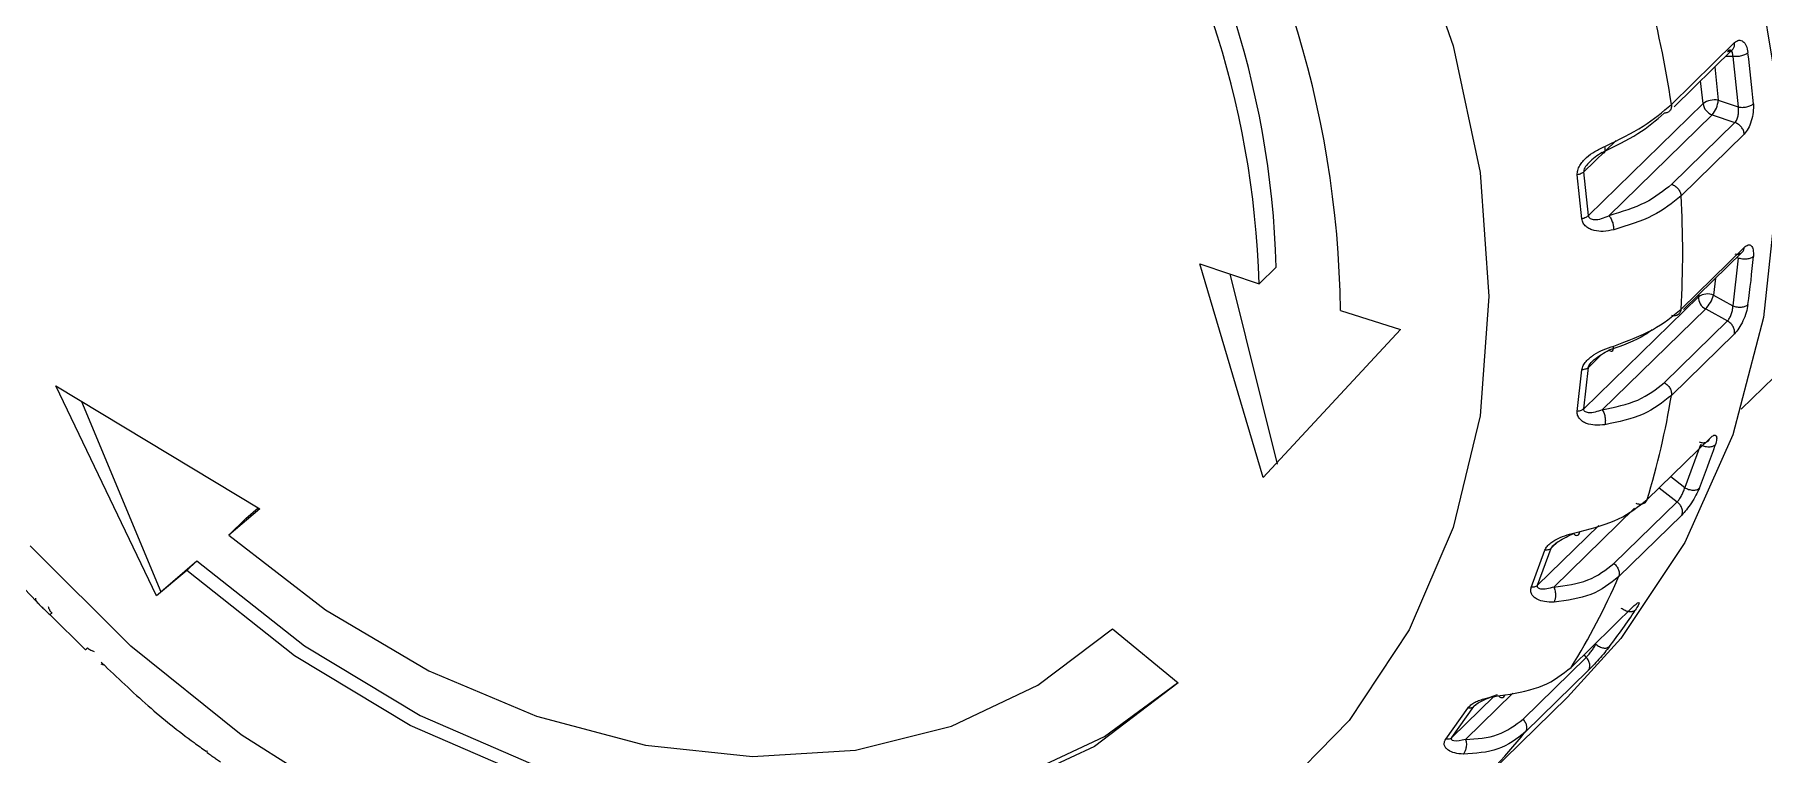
# Model space of a CAD drawing. Header units: millimetres. Extents: x 0 to 279, y 0 to 216.
# Drawn here: x 188.246 to 190.799, y 88.9 to 89.962 of the extents above; entities that cross this region are included whole.
import ezdxf

# ---------------------------------------------------------------- set-up
doc = ezdxf.new("R2010")
doc.units = ezdxf.units.MM

msp = doc.modelspace()

# ---------------------------------------------------------------- linework, layer by layer
at = {"color": 7, "linetype": 'Continuous', "lineweight": 25}
for p, q in [((190.663, 89.859), (190.7563, 89.9501)), ((190.6669, 89.8555), (190.7534, 89.94)), ((190.7537, 89.9298), (190.7616, 89.8551)), ((190.5404, 89.6947), (190.7098, 89.86)), ((190.7322, 89.8651), (190.7616, 89.8551)), ((190.5708, 89.6945), (190.7234, 89.8435)), ((190.7569, 89.8322), (190.6635, 89.7411)), ((190.7234, 89.8435), (190.7569, 89.8322)), ((190.7705, 89.815), (190.6772, 89.7239)), ((190.5404, 89.6947), (190.5336, 89.7592)), ((190.5308, 89.6899), (190.524, 89.7549)), ((190.6772, 89.5568), (190.7705, 89.6479)), ((190.6809, 89.5563), (190.7675, 89.6408)), ((190.7616, 89.6321), (190.7537, 89.5617)), ((190.0604, 89.308), (189.9669, 89.6236)), ((189.9669, 89.6236), (190.0541, 89.5941)), ((190.0108, 89.6088), (190.0807, 89.3278)), ((190.0541, 89.5941), (190.0795, 89.6189)), ((190.7254, 89.5772), (190.7537, 89.5617)), ((190.1745, 89.5549), (190.2632, 89.5269)), ((190.5336, 89.4098), (190.703, 89.5751)), ((190.5609, 89.408), (190.7136, 89.557)), ((190.7136, 89.557), (190.7458, 89.5393)), ((190.2632, 89.5269), (190.0604, 89.308)), ((190.7458, 89.5393), (190.6525, 89.4482)), ((190.7563, 89.5205), (190.663, 89.4294)), ((190.524, 89.4059), (190.5308, 89.4671)), ((190.5336, 89.4098), (190.5404, 89.4707)), ((190.7661, 89.409), (190.8309, 89.4722)), ((188.2774, 89.4434), (188.5787, 89.2621)), ((188.4262, 89.1334), (188.2774, 89.4434)), ((188.3154, 89.4205), (188.4325, 89.1396)), ((190.6271, 89.2757), (190.7205, 89.3668)), ((190.7058, 89.3565), (190.6826, 89.2935)), ((190.6715, 89.2723), (190.5782, 89.1812)), ((188.5787, 89.2621), (188.5327, 89.2231)), ((188.5327, 89.2231), (188.5581, 89.2479)), ((188.5581, 89.2479), (188.5762, 89.2636)), ((190.6784, 89.2528), (190.5851, 89.1617)), ((190.456, 89.1461), (190.4762, 89.201)), ((190.4655, 89.1493), (190.4856, 89.2037)), ((188.4707, 89.1709), (188.4262, 89.1334)), ((188.4325, 89.1396), (188.4856, 89.1853)), ((188.4856, 89.1853), (188.4707, 89.1709)), ((188.4325, 89.1396), (188.4262, 89.1334)), ((190.5149, 89.028), (190.6082, 89.1191)), ((188.2685, 89.1058), (188.3215, 89.054)), ((189.8376, 89.0851), (189.9346, 89.0051)), ((190.5373, 89.0428), (190.4439, 88.9517)), ((188.344, 89.0331), (188.3477, 89.032)), ((188.3445, 89.0355), (188.3455, 89.0346)), ((190.5402, 89.0234), (190.4469, 88.9323)), ((190.3297, 88.922), (190.3625, 88.968)), ((190.3389, 88.9244), (190.3714, 88.9702)), ((190.3698, 88.8475), (190.5098, 88.9842))]:
    msp.add_line(p, q, dxfattribs=at)
at = {"color": 8, "linetype": 'Continuous', "lineweight": 25}
for p, q in [((190.727, 89.9142), (190.7322, 89.8651)), ((190.7537, 89.9298), (190.7429, 89.9297)), ((190.7098, 89.86), (190.7062, 89.8939)), ((190.5812, 89.8056), (190.5336, 89.7592)), ((190.7616, 89.6321), (190.7591, 89.6326)), ((190.7282, 89.6025), (190.7254, 89.5772)), ((190.703, 89.5751), (190.7033, 89.5781)), ((190.5585, 89.4883), (190.5404, 89.4707)), ((190.662, 89.3097), (190.6826, 89.2935)), ((190.645, 89.2931), (190.6715, 89.2723)), ((190.4893, 89.1466), (190.6087, 89.2632)), ((190.4655, 89.1493), (190.556, 89.2376)), ((190.4958, 89.2137), (190.4856, 89.2037)), ((190.5339, 89.0465), (190.5373, 89.0428)), ((190.5507, 89.0629), (190.5514, 89.0622)), ((190.3589, 88.9217), (190.429, 88.9901)), ((190.3389, 88.9244), (190.4009, 88.9849)), ((190.3743, 88.9729), (190.3714, 88.9702))]:
    msp.add_line(p, q, dxfattribs=at)
at = {"color": 7, "linetype": 'Continuous', "lineweight": 25, "flags": 128}
for points in [[(189.3457, 91.6055), (189.5422, 91.5394), (189.7351, 91.4489), (189.9212, 91.3358), (190.0969, 91.2019), (190.2592, 91.0498), (190.4053, 90.8821), (190.5324, 90.7018), (190.6384, 90.5122), (190.7212, 90.3165), (190.7796, 90.1184), (190.8123, 89.9213), (190.8189, 89.7288), (190.7992, 89.5443), (190.7536, 89.371), (190.6828, 89.2122), (190.5882, 89.0705), (190.5098, 88.9842)], [(188.2394, 91.1144), (188.3881, 91.1818), (188.5511, 91.2238), (188.7252, 91.2394), (188.9066, 91.2283), (189.0919, 91.1908), (189.2772, 91.1276), (189.4586, 91.0401), (189.6327, 90.9298), (189.7957, 90.7993), (189.9444, 90.651), (190.0757, 90.488), (190.187, 90.3137), (190.276, 90.1315), (190.3409, 89.9452), (190.3804, 89.7586), (190.3936, 89.5754), (190.3804, 89.3995), (190.3409, 89.2343), (190.276, 89.0833), (190.187, 88.9495), (190.0757, 88.8356)], [(188.5327, 89.2231), (188.6755, 89.1127), (188.8283, 89.0228), (188.9872, 88.9558), (189.148, 88.9133), (189.3064, 88.8966), (189.4584, 88.9059), (189.6001, 88.9412), (189.7276, 89.0015), (189.8376, 89.0851)], [(188.7252, 88.8183), (188.5511, 88.9285), (188.3881, 89.0591), (188.2394, 89.2074)], [(189.9346, 89.0051), (189.811, 88.9114), (189.6676, 88.8442), (189.5082, 88.8053), (189.3373, 88.7958), (189.1592, 88.816), (188.9787, 88.8652), (188.8007, 88.9423), (188.6298, 89.0451), (188.4707, 89.1709)], [(188.4856, 89.1853), (188.6447, 89.0596), (188.8155, 88.9568), (188.9935, 88.8797), (189.174, 88.8304), (189.3521, 88.8103), (189.5231, 88.8198), (189.6824, 88.8586), (189.8258, 88.9258), (189.9337, 89.0052)]]:
    msp.add_lwpolyline(points, dxfattribs=at)
at = {"color": 7, "linetype": 'Continuous', "lineweight": 25}
for centre, radius, start, end in [((188.6798, 89.535), 1.4948, 0.763, 68.1916), ((188.7245, 89.5794), 1.3556, 1.6698, 67.9483), ((188.6991, 89.5546), 1.3556, 1.6698, 67.9483), ((189.0401, 89.6134), 1.6414, 8.6044, 14.7832), ((189.2781, 89.7393), 1.5107, 4.5751, 7.4517), ((190.7268, 89.837), 0.0286, 79.0824, 126.5332), ((190.7301, 89.863), 0.0206, 188.3595, 250.8908), ((190.6946, 89.8678), 0.0377, 319.7791, 355.7912), ((189.2951, 89.6403), 1.3846, 356.5394, 3.4606), ((189.5199, 89.7398), 1.2685, 352.0082, 355.2403), ((190.7161, 89.5558), 0.0233, 66.4819, 124.2845), ((190.6717, 89.5951), 0.0566, 317.6896, 341.6029), ((190.7225, 89.5744), 0.0196, 177.9293, 242.7477), ((189.5111, 89.617), 1.1671, 342.9939, 350.751), ((189.7005, 89.6989), 1.0829, 337.9574, 341.5488), ((189.6494, 89.5676), 1.0199, 328.0607, 336.5476), ((189.7942, 89.6518), 0.9778, 322.6733, 326.5178), ((189.6995, 89.5343), 0.9596, 312.3081, 321.1469)]:
    msp.add_arc(centre, radius, start, end, dxfattribs=at)
for points in [[(190.7458, 89.937), (190.7475, 89.9372), (190.7508, 89.9376), (190.7544, 89.9406), (190.7566, 89.9448), (190.7564, 89.9483), (190.7563, 89.9501)], [(190.7761, 89.9353), (190.7749, 89.9343), (190.7724, 89.9324), (190.7664, 89.9303), (190.7598, 89.9293), (190.7557, 89.9296), (190.7537, 89.9298)], [(190.663, 89.859), (190.6631, 89.8572), (190.6632, 89.8537), (190.6611, 89.8495), (190.6574, 89.8465), (190.6541, 89.8461), (190.6525, 89.8459)], [(190.7616, 89.8551), (190.7636, 89.8548), (190.7677, 89.8543), (190.7743, 89.8551), (190.7803, 89.857), (190.7828, 89.8589), (190.784, 89.8598)], [(190.7705, 89.815), (190.7703, 89.8168), (190.7697, 89.8204), (190.7665, 89.8255), (190.7621, 89.8298), (190.7586, 89.8314), (190.7569, 89.8322)], [(190.6635, 89.7411), (190.6653, 89.7403), (190.6688, 89.7387), (190.6732, 89.7344), (190.6763, 89.7293), (190.6769, 89.7257), (190.6772, 89.7239)], [(190.7569, 89.6382), (190.7586, 89.638), (190.7621, 89.6376), (190.7665, 89.6396), (190.7697, 89.643), (190.7703, 89.6462), (190.7705, 89.6479)], [(190.784, 89.6345), (190.7828, 89.6336), (190.7803, 89.6318), (190.7743, 89.6305), (190.7677, 89.6304), (190.7636, 89.6315), (190.7616, 89.6321)], [(190.6772, 89.5568), (190.6769, 89.5551), (190.6763, 89.5519), (190.6732, 89.5485), (190.6688, 89.5465), (190.6653, 89.5469), (190.6635, 89.5471)], [(190.7537, 89.5617), (190.7557, 89.561), (190.7598, 89.5597), (190.7664, 89.5595), (190.7724, 89.5607), (190.7749, 89.5625), (190.7761, 89.5634)], [(190.7563, 89.5205), (190.7564, 89.5222), (190.7566, 89.5257), (190.7544, 89.5311), (190.7508, 89.536), (190.7475, 89.5382), (190.7458, 89.5393)], [(190.6525, 89.4482), (190.6541, 89.4471), (190.6574, 89.4449), (190.6611, 89.44), (190.6632, 89.4346), (190.6631, 89.4311), (190.663, 89.4294)], [(190.7042, 89.3608), (190.706, 89.3603), (190.7095, 89.3592), (190.7145, 89.36), (190.7185, 89.3625), (190.7198, 89.3654), (190.7205, 89.3668)], [(190.7278, 89.3562), (190.7265, 89.3553), (190.7241, 89.3536), (190.7182, 89.3529), (190.7118, 89.3537), (190.7078, 89.3556), (190.7058, 89.3565)], [(190.6271, 89.2757), (190.6265, 89.2743), (190.6252, 89.2714), (190.6212, 89.2689), (190.6162, 89.2681), (190.6126, 89.2692), (190.6109, 89.2697)], [(190.6784, 89.2528), (190.6789, 89.2543), (190.6798, 89.2574), (190.6787, 89.2629), (190.676, 89.2682), (190.673, 89.2709), (190.6715, 89.2723)], [(190.6826, 89.2935), (190.6845, 89.2925), (190.6884, 89.2904), (190.6948, 89.2894), (190.7006, 89.2899), (190.703, 89.2916), (190.7043, 89.2925)], [(190.5782, 89.1812), (190.5797, 89.1798), (190.5826, 89.1771), (190.5853, 89.1718), (190.5864, 89.1663), (190.5855, 89.1632), (190.5851, 89.1617)], [(190.6097, 89.1124), (190.6085, 89.1116), (190.6061, 89.1099), (190.6005, 89.1098), (190.5944, 89.1114), (190.5908, 89.1139), (190.589, 89.1151)], [(190.5402, 89.0234), (190.541, 89.0247), (190.5426, 89.0274), (190.5426, 89.0326), (190.541, 89.0381), (190.5385, 89.0412), (190.5373, 89.0428)], [(190.5514, 89.0622), (190.5531, 89.0609), (190.5567, 89.0583), (190.5626, 89.0564), (190.5681, 89.0564), (190.5705, 89.0581), (190.5717, 89.0589)], [(190.4439, 88.9517), (190.4452, 88.9501), (190.4476, 88.947), (190.4493, 88.9415), (190.4493, 88.9363), (190.4477, 88.9336), (190.4469, 88.9323)]]:
    msp.add_open_spline(points, degree=3, dxfattribs=at)
for points, knots in [([(190.7537, 89.9298), (190.7537, 89.9309), (190.7536, 89.9329), (190.7529, 89.9359), (190.7518, 89.938), (190.7502, 89.9389), (190.7488, 89.9389), (190.7473, 89.9384), (190.7463, 89.9375), (190.7458, 89.937)], [0, 0, 0, 0, 0.14631, 0.279252, 0.504411, 0.63196, 0.75689, 0.879474, 1, 1, 1, 1]), ([(190.7563, 89.9501), (190.7584, 89.9516), (190.7627, 89.9546), (190.7689, 89.9527), (190.7738, 89.9462), (190.7753, 89.9389), (190.7761, 89.9353)], [0, 0, 0, 0, 0.248902, 0.498271, 0.748568, 1, 1, 1, 1]), ([(190.5649, 89.797), (190.5848, 89.8067), (190.6246, 89.826), (190.6502, 89.848), (190.663, 89.859)], [0, 0, 0, 0, 0.501516, 1, 1, 1, 1]), ([(190.784, 89.8598), (190.7841, 89.8557), (190.7842, 89.8476), (190.7813, 89.8343), (190.7766, 89.8224), (190.7726, 89.8175), (190.7705, 89.815)], [0, 0, 0, 0, 0.251436, 0.501738, 0.751102, 1, 1, 1, 1]), ([(190.5609, 89.7879), (190.5795, 89.797), (190.6165, 89.8151), (190.6405, 89.8357), (190.6525, 89.8459)], [0, 0, 0, 0, 0.5000234, 1, 1, 1, 1]), ([(190.7569, 89.8322), (190.7573, 89.8327), (190.7583, 89.8338), (190.7596, 89.8361), (190.7607, 89.8389), (190.7618, 89.8428), (190.7623, 89.8472), (190.7622, 89.8516), (190.7618, 89.8539), (190.7616, 89.8551)], [0, 0, 0, 0, 0.120543, 0.243131, 0.368052, 0.49558, 0.720778, 0.853714, 1, 1, 1, 1]), ([(190.532, 89.7748), (190.5339, 89.7768), (190.5393, 89.7825), (190.5506, 89.7902), (190.5599, 89.7947), (190.5649, 89.797)], [0, 0, 0, 0, 0.204257, 0.574688, 1, 1, 1, 1]), ([(190.5609, 89.7879), (190.5538, 89.7834), (190.5446, 89.7777), (190.5358, 89.767), (190.5337, 89.7622), (190.5336, 89.7602), (190.5336, 89.7592)], [0, 0, 0, 0, 0.653287, 0.85501, 0.932121, 1, 1, 1, 1]), ([(190.5609, 89.7879), (190.5619, 89.7876), (190.5638, 89.787), (190.5653, 89.7891), (190.5656, 89.7926), (190.5651, 89.7955), (190.5649, 89.797)], [0, 0, 0, 0, 0.279633, 0.559107, 0.779383, 1, 1, 1, 1]), ([(190.5336, 89.7592), (190.5331, 89.7588), (190.5319, 89.7578), (190.5296, 89.7567), (190.527, 89.7556), (190.525, 89.7551), (190.524, 89.7549)], [0, 0, 0, 0, 0.249955, 0.5, 0.750045, 1, 1, 1, 1]), ([(190.6635, 89.7411), (190.6515, 89.7313), (190.6274, 89.7118), (190.5896, 89.7003), (190.5708, 89.6945)], [0, 0, 0, 0, 0.4999766, 1, 1, 1, 1]), ([(190.6772, 89.7239), (190.6644, 89.7135), (190.6386, 89.6925), (190.5981, 89.6801), (190.5778, 89.6738)], [0, 0, 0, 0, 0.498484, 1, 1, 1, 1]), ([(190.5404, 89.6947), (190.5399, 89.6942), (190.5388, 89.6932), (190.5365, 89.6919), (190.5338, 89.6907), (190.5318, 89.6901), (190.5308, 89.6899)], [0, 0, 0, 0, 0.249996, 0.499991, 0.749971, 1, 1, 1, 1]), ([(190.5778, 89.6738), (190.5727, 89.6728), (190.5631, 89.6709), (190.5509, 89.6719), (190.5424, 89.6748), (190.5368, 89.6785), (190.5324, 89.6834), (190.5313, 89.6878), (190.5308, 89.6899)], [0, 0, 0, 0, 0.274019, 0.509215, 0.640734, 0.758506, 0.883225, 1, 1, 1, 1]), ([(190.5404, 89.6947), (190.5406, 89.6939), (190.5411, 89.6922), (190.5439, 89.6896), (190.5541, 89.6876), (190.5635, 89.6915), (190.5708, 89.6945)], [0, 0, 0, 0, 0.067879, 0.14499, 0.346713, 1, 1, 1, 1]), ([(190.5708, 89.6945), (190.5718, 89.6932), (190.574, 89.6904), (190.5763, 89.6846), (190.5776, 89.6788), (190.5778, 89.6755), (190.5778, 89.6738)], [0, 0, 0, 0, 0.279633, 0.559107, 0.779383, 1, 1, 1, 1]), ([(190.7705, 89.6479), (190.7726, 89.6494), (190.7766, 89.6525), (190.7813, 89.6509), (190.7842, 89.6449), (190.7841, 89.638), (190.784, 89.6345)], [0, 0, 0, 0, 0.248902, 0.498271, 0.748568, 1, 1, 1, 1]), ([(190.5778, 89.5023), (190.5981, 89.5098), (190.6386, 89.5248), (190.6644, 89.5461), (190.6772, 89.5568)], [0, 0, 0, 0, 0.5015162, 1, 1, 1, 1]), ([(190.7458, 89.5393), (190.7463, 89.5398), (190.7473, 89.5409), (190.7488, 89.5432), (190.7502, 89.5459), (190.7518, 89.5497), (190.7529, 89.554), (190.7536, 89.5583), (190.7537, 89.5605), (190.7537, 89.5617)], [0, 0, 0, 0, 0.120543, 0.243131, 0.368053, 0.495581, 0.720779, 0.853714, 1, 1, 1, 1]), ([(190.7761, 89.5634), (190.7753, 89.5596), (190.7738, 89.5519), (190.7689, 89.5393), (190.7627, 89.5278), (190.7584, 89.523), (190.7563, 89.5205)], [0, 0, 0, 0, 0.251436, 0.501736, 0.751101, 1, 1, 1, 1]), ([(190.6345, 89.5262), (190.6311, 89.5236), (190.615, 89.5114), (190.5903, 89.5028), (190.5708, 89.496)], [0, 0, 0, 0, 0.209731, 1, 1, 1, 1]), ([(190.5452, 89.4868), (190.5465, 89.4878), (190.5518, 89.4918), (190.5631, 89.4972), (190.5727, 89.5006), (190.5778, 89.5023)], [0, 0, 0, 0, 0.1322, 0.532973, 1, 1, 1, 1]), ([(190.5708, 89.496), (190.5718, 89.4954), (190.574, 89.494), (190.5763, 89.4953), (190.5776, 89.4982), (190.5778, 89.5009), (190.5778, 89.5023)], [0, 0, 0, 0, 0.279633, 0.559107, 0.779383, 1, 1, 1, 1]), ([(190.5404, 89.4707), (190.5406, 89.4715), (190.5411, 89.4734), (190.5439, 89.4778), (190.5541, 89.4872), (190.5635, 89.4922), (190.5708, 89.496)], [0, 0, 0, 0, 0.0678787, 0.1449897, 0.3467126, 1, 1, 1, 1]), ([(190.5404, 89.4707), (190.5399, 89.4702), (190.5388, 89.4693), (190.5365, 89.4683), (190.5338, 89.4675), (190.5318, 89.4673), (190.5308, 89.4671)], [0, 0, 0, 0, 0.249955, 0.5, 0.750045, 1, 1, 1, 1]), ([(190.5609, 89.408), (190.5795, 89.412), (190.6165, 89.4198), (190.6405, 89.4387), (190.6525, 89.4482)], [0, 0, 0, 0, 0.500023, 1, 1, 1, 1]), ([(190.663, 89.4294), (190.6502, 89.4193), (190.6246, 89.3989), (190.5848, 89.3904), (190.5649, 89.3862)], [0, 0, 0, 0, 0.498484, 1, 1, 1, 1]), ([(190.5336, 89.4098), (190.5331, 89.4093), (190.5319, 89.4084), (190.5296, 89.4072), (190.527, 89.4063), (190.525, 89.406), (190.524, 89.4059)], [0, 0, 0, 0, 0.249996, 0.499991, 0.749971, 1, 1, 1, 1]), ([(190.5649, 89.3862), (190.5599, 89.3857), (190.5506, 89.3848), (190.5394, 89.387), (190.5319, 89.3906), (190.5273, 89.3946), (190.5241, 89.3997), (190.524, 89.4039), (190.524, 89.4059)], [0, 0, 0, 0, 0.271887, 0.508743, 0.639286, 0.758137, 0.883792, 1, 1, 1, 1]), ([(190.5609, 89.408), (190.5538, 89.4056), (190.5446, 89.4023), (190.5358, 89.4048), (190.5337, 89.4074), (190.5336, 89.4091), (190.5336, 89.4098)], [0, 0, 0, 0, 0.653287, 0.85501, 0.932121, 1, 1, 1, 1]), ([(190.5609, 89.408), (190.5619, 89.4064), (190.5638, 89.403), (190.5653, 89.3967), (190.5656, 89.3909), (190.5651, 89.3878), (190.5649, 89.3862)], [0, 0, 0, 0, 0.279633, 0.559107, 0.779383, 1, 1, 1, 1]), ([(190.7205, 89.3668), (190.7224, 89.3684), (190.7262, 89.3715), (190.7295, 89.3706), (190.7304, 89.3655), (190.7286, 89.3593), (190.7278, 89.3562)], [0, 0, 0, 0, 0.248902, 0.498271, 0.748568, 1, 1, 1, 1]), ([(188.1142, 89.2796), (188.1161, 89.277), (188.1596, 89.219), (188.2101, 89.1661), (188.2582, 89.1155)], [0, 0, 0, 0, 0.044751, 1, 1, 1, 1]), ([(190.5281, 89.2284), (190.5483, 89.2339), (190.5886, 89.2446), (190.6143, 89.2654), (190.6271, 89.2757)], [0, 0, 0, 0, 0.501516, 1, 1, 1, 1]), ([(190.6715, 89.2723), (190.672, 89.2728), (190.6731, 89.2739), (190.6747, 89.2761), (190.6764, 89.2787), (190.6785, 89.2823), (190.6803, 89.2863), (190.6818, 89.2904), (190.6823, 89.2924), (190.6826, 89.2935)], [0, 0, 0, 0, 0.120543, 0.243132, 0.368054, 0.495582, 0.720779, 0.853714, 1, 1, 1, 1]), ([(190.7043, 89.2925), (190.7027, 89.2891), (190.6996, 89.2822), (190.6926, 89.2706), (190.685, 89.2599), (190.6806, 89.2551), (190.6784, 89.2528)], [0, 0, 0, 0, 0.251435, 0.501736, 0.7511, 1, 1, 1, 1]), ([(190.4849, 89.2117), (190.4869, 89.2131), (190.4912, 89.2162), (190.5005, 89.2206), (190.5133, 89.2251), (190.5229, 89.2273), (190.5281, 89.2284)], [0, 0, 0, 0, 0.155202, 0.328659, 0.638702, 1, 1, 1, 1]), ([(190.4856, 89.2037), (190.4859, 89.2045), (190.4868, 89.2062), (190.4904, 89.21), (190.5016, 89.218), (190.5111, 89.2222), (190.5183, 89.2254)], [0, 0, 0, 0, 0.067879, 0.14499, 0.346713, 1, 1, 1, 1]), ([(190.5183, 89.2254), (190.5195, 89.2244), (190.5217, 89.2224), (190.5247, 89.2226), (190.5269, 89.2247), (190.5277, 89.2272), (190.5281, 89.2284)], [0, 0, 0, 0, 0.2796329, 0.5591074, 0.7793829, 1, 1, 1, 1]), ([(190.4856, 89.2037), (190.485, 89.2033), (190.4839, 89.2024), (190.4817, 89.2016), (190.4791, 89.201), (190.4772, 89.201), (190.4762, 89.201)], [0, 0, 0, 0, 0.249955, 0.5, 0.750045, 1, 1, 1, 1]), ([(190.4893, 89.1466), (190.507, 89.1489), (190.5426, 89.1535), (190.5663, 89.172), (190.5782, 89.1812)], [0, 0, 0, 0, 0.500023, 1, 1, 1, 1]), ([(190.4897, 89.1244), (190.485, 89.1244), (190.4762, 89.1243), (190.4662, 89.1274), (190.46, 89.1314), (190.4566, 89.1356), (190.4547, 89.1405), (190.4556, 89.1443), (190.456, 89.1461)], [0, 0, 0, 0, 0.271888, 0.508742, 0.639285, 0.758136, 0.883791, 1, 1, 1, 1]), ([(190.4655, 89.1493), (190.4649, 89.1488), (190.4638, 89.1478), (190.4615, 89.1469), (190.4589, 89.1462), (190.4569, 89.1461), (190.456, 89.1461)], [0, 0, 0, 0, 0.249996, 0.499991, 0.749971, 1, 1, 1, 1]), ([(190.4893, 89.1466), (190.4825, 89.1446), (190.4735, 89.142), (190.4663, 89.1447), (190.465, 89.1471), (190.4653, 89.1486), (190.4655, 89.1493)], [0, 0, 0, 0, 0.653287, 0.85501, 0.932121, 1, 1, 1, 1]), ([(190.4893, 89.1466), (190.4901, 89.1447), (190.4916, 89.1409), (190.4921, 89.1344), (190.4915, 89.1287), (190.4903, 89.1258), (190.4897, 89.1244)], [0, 0, 0, 0, 0.2796328, 0.5591073, 0.779383, 1, 1, 1, 1]), ([(190.5851, 89.1617), (190.5724, 89.1518), (190.547, 89.132), (190.5089, 89.1269), (190.4897, 89.1244)], [0, 0, 0, 0, 0.498484, 1, 1, 1, 1]), ([(188.2473, 89.1301), (188.2473, 89.1291), (188.2472, 89.1274), (188.2503, 89.1236), (188.2542, 89.1196), (188.2583, 89.1157), (188.2631, 89.1111), (188.2667, 89.1075), (188.2685, 89.1058)], [0, 0, 0, 0, 0.271889, 0.508742, 0.639285, 0.758136, 0.883791, 1, 1, 1, 1]), ([(188.2662, 89.1178), (188.2666, 89.1163), (188.2672, 89.1142), (188.2695, 89.1106), (188.271, 89.109), (188.2716, 89.1083)], [0, 0, 0, 0, 0.581816, 0.804222, 1, 1, 1, 1]), ([(190.6082, 89.1191), (190.6101, 89.1208), (190.6137, 89.1241), (190.6157, 89.124), (190.6146, 89.1202), (190.6113, 89.115), (190.6097, 89.1124)], [0, 0, 0, 0, 0.2489023, 0.4982709, 0.7485684, 1, 1, 1, 1]), ([(188.2716, 89.1083), (188.2711, 89.1078), (188.2702, 89.1069), (188.2692, 89.1061), (188.2685, 89.1057), (188.2685, 89.1057), (188.2685, 89.1058)], [0, 0, 0, 0, 0.2499958, 0.4999914, 0.7499715, 1, 1, 1, 1]), ([(188.3242, 89.0569), (188.3238, 89.0565), (188.3229, 89.0555), (188.322, 89.0546), (188.3215, 89.054), (188.3215, 89.054), (188.3215, 89.054)], [0, 0, 0, 0, 0.249955, 0.5, 0.750045, 1, 1, 1, 1]), ([(188.3242, 89.0569), (188.325, 89.0563), (188.3266, 89.0549), (188.3304, 89.0525), (188.3326, 89.0519), (188.3342, 89.0515)], [0, 0, 0, 0, 0.195778, 0.418184, 1, 1, 1, 1]), ([(190.5373, 89.0428), (190.5378, 89.0434), (190.5388, 89.0444), (190.5407, 89.0465), (190.5427, 89.049), (190.5452, 89.0523), (190.5477, 89.0559), (190.5499, 89.0595), (190.5509, 89.0613), (190.5514, 89.0622)], [0, 0, 0, 0, 0.120543, 0.243132, 0.368053, 0.495582, 0.720779, 0.853714, 1, 1, 1, 1]), ([(190.5717, 89.0589), (190.5694, 89.056), (190.5649, 89.0502), (190.556, 89.04), (190.5471, 89.0303), (190.5425, 89.0257), (190.5402, 89.0234)], [0, 0, 0, 0, 0.251436, 0.501736, 0.7511, 1, 1, 1, 1]), ([(188.3455, 89.0346), (188.368, 89.0132), (188.4116, 88.9716), (188.4641, 88.9292), (188.4935, 88.9084), (188.4994, 88.9042)], [0, 0, 0, 0, 0.460801, 0.891068, 1, 1, 1, 1]), ([(190.4177, 88.9873), (190.4374, 88.9908), (190.4766, 88.9979), (190.5022, 89.018), (190.5149, 89.028)], [0, 0, 0, 0, 0.501516, 1, 1, 1, 1]), ([(190.3714, 88.9702), (190.3709, 88.9697), (190.3698, 88.9689), (190.3677, 88.9681), (190.3652, 88.9678), (190.3634, 88.968), (190.3625, 88.968)], [0, 0, 0, 0, 0.249955, 0.5, 0.750045, 1, 1, 1, 1]), ([(190.3714, 88.9702), (190.372, 88.9708), (190.3732, 88.9722), (190.3774, 88.9754), (190.3895, 88.9818), (190.3988, 88.9853), (190.406, 88.9879)], [0, 0, 0, 0, 0.067879, 0.14499, 0.346713, 1, 1, 1, 1]), ([(190.3732, 88.9765), (190.3732, 88.9765), (190.3753, 88.9778), (190.3805, 88.9797), (190.3902, 88.9829), (190.4033, 88.9856), (190.4127, 88.9867), (190.4177, 88.9873)], [0, 0, 0, 0, 0.003613, 0.158254, 0.331084, 0.640007, 1, 1, 1, 1]), ([(190.4078, 88.986), (190.4083, 88.9854), (190.4099, 88.9835), (190.4127, 88.9831), (190.4157, 88.9842), (190.417, 88.9863), (190.4177, 88.9873)], [0, 0, 0, 0, 0.146905, 0.477873, 0.738734, 1, 1, 1, 1]), ([(190.3589, 88.9217), (190.3756, 88.9227), (190.4089, 88.9247), (190.4322, 88.9427), (190.4439, 88.9517)], [0, 0, 0, 0, 0.500023, 1, 1, 1, 1]), ([(190.3557, 88.9), (190.3513, 88.9003), (190.3432, 88.901), (190.3347, 88.9046), (190.3299, 88.9087), (190.3277, 88.9127), (190.3272, 88.9172), (190.3289, 88.9204), (190.3297, 88.922)], [0, 0, 0, 0, 0.2718889, 0.5087416, 0.639285, 0.7581362, 0.8837912, 1, 1, 1, 1]), ([(190.3389, 88.9244), (190.3384, 88.9239), (190.3372, 88.923), (190.335, 88.9222), (190.3325, 88.9218), (190.3307, 88.9219), (190.3297, 88.922)], [0, 0, 0, 0, 0.249996, 0.499991, 0.749971, 1, 1, 1, 1]), ([(190.3589, 88.9217), (190.3525, 88.9201), (190.3441, 88.918), (190.3384, 88.9205), (190.3379, 88.9226), (190.3386, 88.9238), (190.3389, 88.9244)], [0, 0, 0, 0, 0.653287, 0.85501, 0.932121, 1, 1, 1, 1]), ([(190.4469, 88.9323), (190.4344, 88.9226), (190.4094, 88.9032), (190.3736, 88.9011), (190.3557, 88.9)], [0, 0, 0, 0, 0.498484, 1, 1, 1, 1]), ([(190.3589, 88.9217), (190.3595, 88.9196), (190.3606, 88.9154), (190.36, 88.9089), (190.3583, 88.9036), (190.3565, 88.9012), (190.3557, 88.9)], [0, 0, 0, 0, 0.279633, 0.559107, 0.779383, 1, 1, 1, 1]), ([(188.501, 88.9046), (188.5005, 88.9042), (188.4997, 88.9035), (188.5019, 88.9014), (188.5055, 88.8989), (188.5095, 88.8962), (188.5145, 88.8929), (188.5185, 88.89), (188.5205, 88.8886)], [0, 0, 0, 0, 0.271889, 0.508742, 0.639285, 0.758136, 0.883791, 1, 1, 1, 1])]:
    msp.add_open_spline(points, degree=3, knots=knots, dxfattribs=at)
at = {"color": 8, "linetype": 'Continuous', "lineweight": 25}
for points, knots in [([(190.524, 89.7549), (190.524, 89.7571), (190.5242, 89.7618), (190.5273, 89.7687), (190.5304, 89.7728), (190.532, 89.7748)], [0, 0, 0, 0, 0.322138, 0.670604, 1, 1, 1, 1]), ([(190.5308, 89.4671), (190.5313, 89.4693), (190.5324, 89.4736), (190.5368, 89.4796), (190.5412, 89.4841), (190.5442, 89.4862), (190.5452, 89.4868)], [0, 0, 0, 0, 0.282543, 0.584432, 0.86933, 1, 1, 1, 1]), ([(190.4762, 89.201), (190.4771, 89.2029), (190.4791, 89.2068), (190.4829, 89.21), (190.4849, 89.2117)], [0, 0, 0, 0, 0.4834492, 1, 1, 1, 1]), ([(190.3625, 88.968), (190.3638, 88.9696), (190.3666, 88.9728), (190.3709, 88.9752), (190.3732, 88.9765)], [0, 0, 0, 0, 0.4890189, 1, 1, 1, 1])]:
    msp.add_open_spline(points, degree=3, knots=knots, dxfattribs=at)

doc.saveas('drawing.dxf')
